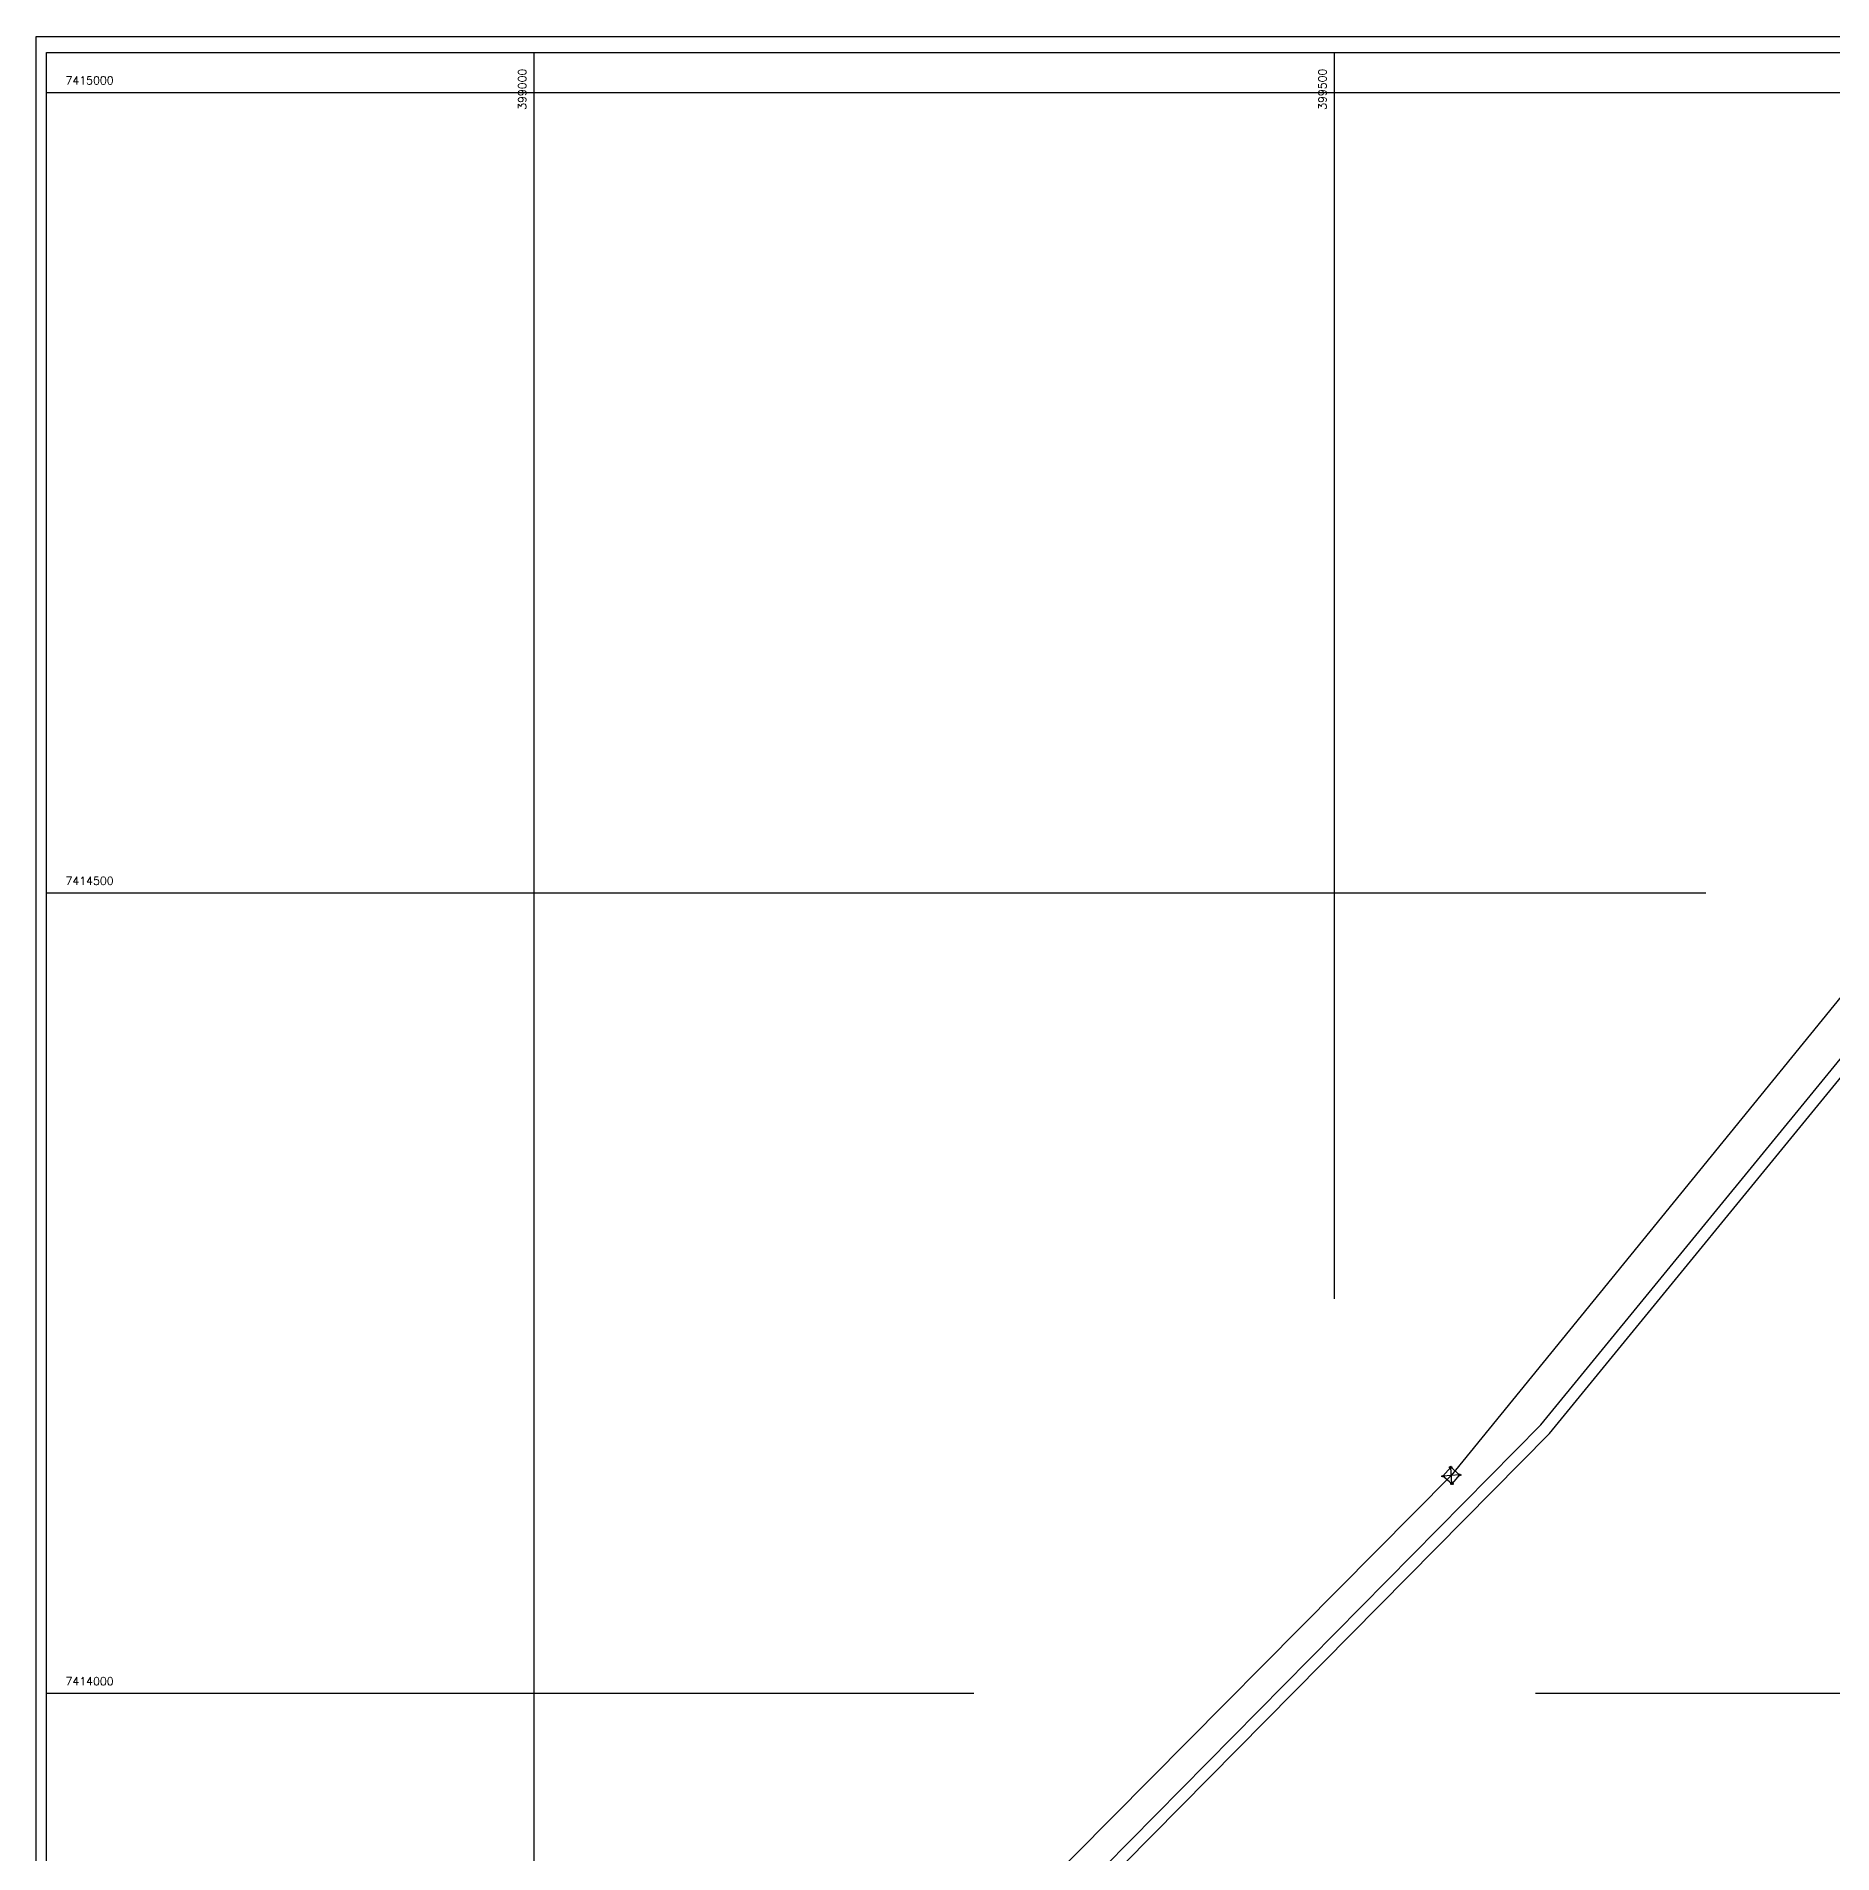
# Model space of a CAD drawing. Header units: millimetres. Extents: x 398670 to 400934, y 7412759 to 7415035.
# Drawn here: x 398689 to 399811, y 7413900 to 7415035 of the extents above; entities that cross this region are included whole.
import ezdxf
from ezdxf.enums import TextEntityAlignment as Align

# ---------------------------------------------------------------- set-up
doc = ezdxf.new("R2010")
doc.units = ezdxf.units.MM
doc.header["$LTSCALE"] = 0.1
for name, color, linetype in [('folha', 7, 'Continuous'), ('Linha estrada', 1, 'Continuous'), ('LINHAAS', 252, 'Continuous'), ('postes', 2, 'Continuous'), ('Rede elétrica', 5, 'Continuous')]:
    doc.layers.add(name, color=color, linetype=linetype)
doc.styles.add('10mm', font='romans.shx', dxfattribs={"height": 5})

# ---------------------------------------------------------------- blocks, each defined once
blk = doc.blocks.new('POSTE')
blk.add_lwpolyline([(-1.2, 0), (1.2, 0)])
blk.add_circle((0, 0), 0.5)

msp = doc.modelspace()

# ---------------------------------------------------------------- linework, layer by layer
at = {"layer": 'folha', "color": 1}
for p, q in [((398688.9, 7412951.6), (398688.9, 7415035)), ((398688.9, 7415035), (400933.6, 7415035))]:
    msp.add_line(p, q, dxfattribs=at)
at = {"layer": 'folha', "color": 5}
for p, q in [((398695.3, 7412767.9), (398695.3, 7415025)), ((398695.3, 7415025), (400923.6, 7415025))]:
    msp.add_line(p, q, dxfattribs=at)
at = {"layer": 'Linha estrada'}
for p, q in [((399629, 7414167.6), (400195.3, 7414859.8)), ((399634.3, 7414162.3), (400200.5, 7414854.4)), ((399053.6, 7413585.5), (399629, 7414167.6)), ((399059.2, 7413580.5), (399634.3, 7414162.3))]:
    msp.add_line(p, q, dxfattribs=at)
at = {"layer": 'LINHAAS', "ltscale": 0.1}
for p, q in [((399000, 7413699.6), (399000, 7415025)), ((399500, 7414246.3), (399500, 7415025)), ((398695.3, 7415000), (400923.6, 7415000)), ((398695.3, 7414500), (399732.1, 7414500)), ((398695.3, 7414000), (399274.7, 7414000)), ((399625.5, 7414000), (400531, 7414000))]:
    msp.add_line(p, q, dxfattribs=at)
at = {"layer": 'postes'}
for p, q in [((399572.6, 7414141.3), (399567.8, 7414135.6)), ((399578.2, 7414136.4), (399572.6, 7414141.3)), ((399578.2, 7414136.4), (399567.8, 7414135.6)), ((399573.4, 7414130.8), (399567.8, 7414135.6)), ((399578.2, 7414136.4), (399573.4, 7414130.8))]:
    msp.add_line(p, q, dxfattribs=at)
msp.add_lwpolyline([(399573.4, 7414130.8), (399572.6, 7414141.3)], dxfattribs=at)
at = {"layer": 'Rede elétrica'}
for p, q in [((400176.4, 7414877.7), (399573, 7414136)), ((399573, 7414136), (399277.9, 7413838.5))]:
    msp.add_line(p, q, dxfattribs=at)

# ---------------------------------------------------------------- block references
at = {"layer": 'postes'}
for p in [(399572.6, 7414141.3), (399567.8, 7414135.6), (399573.4, 7414130.8), (399578.2, 7414136.4)]:
    msp.add_blockref('POSTE', p, dxfattribs=at)

# ---------------------------------------------------------------- texts
at = {"ltscale": 0.1, "style": '10mm'}
for s, p in [('7415000', (398722.2, 7415005)), ('7414500', (398722.2, 7414505)), ('7414000', (398722.2, 7414005))]:
    msp.add_text(s, height=5, dxfattribs=at).set_placement(p, align=Align.CENTER)
for s, p in [('399000', (398995, 7415002)), ('399500', (399495, 7415002))]:
    msp.add_text(s, height=5, rotation=90, dxfattribs=at).set_placement(p, align=Align.CENTER)

doc.saveas('drawing.dxf')
